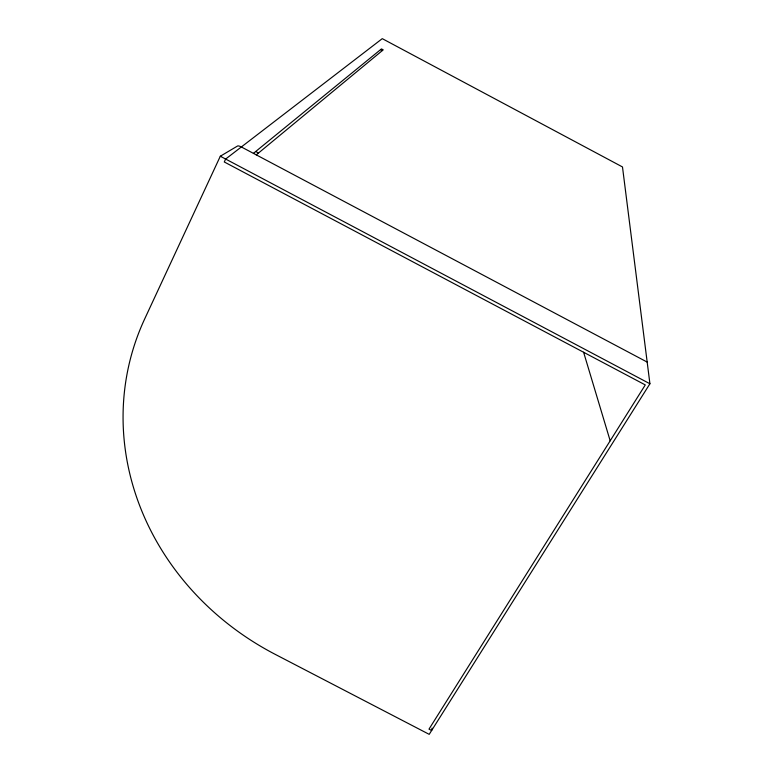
<?xml version="1.0" encoding="UTF-8"?>
<svg xmlns="http://www.w3.org/2000/svg" width="773" height="773" viewBox="0 0 773 773"><rect width="100%" height="100%" fill="white"/><g stroke="black" fill="none" stroke-linecap="round" stroke-linejoin="round"><path stroke-width="1.16" d="M432.059 728.127L431.624 730.504L428.996 729.132L645.281 384.925L224.276 161.972L225.639 159.045L382.268 38.65L622.487 166.949L649.919 383.766L429.208 734.35L275.198 654.345A277.729 253.264 19.9 0 1 144.657 318.998L220.315 156.223L237.582 145.991A3.411 0.947 25.7 0 1 241.36 146.967L647.175 362.083M256.269 154.871L383.215 49.849L381.456 48.912L253.418 153.354M220.315 156.223L649.919 383.766M255.689 151.498L258.53 153.006M380.587 49.627L382.355 50.564M583.605 352.256L610.177 440.794"/></g></svg>
